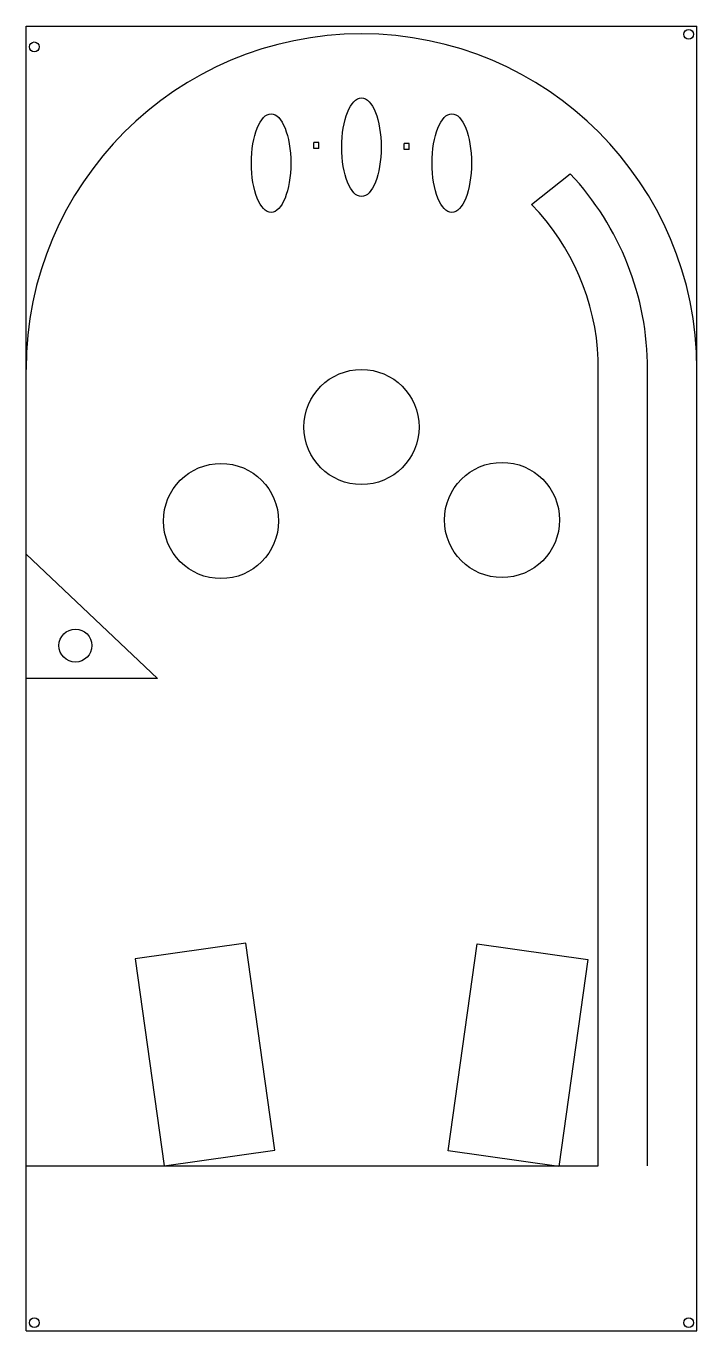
# Model space of a CAD drawing. Extents: x -204 to 204, y -397 to 397.
import ezdxf

# ---------------------------------------------------------------- set-up
doc = ezdxf.new("R2010")
doc.units = 0
doc.layers.add('MODELSKETCH_VISIBLE', color=7, linetype='CONTINUOUS')

msp = doc.modelspace()

# ---------------------------------------------------------------- linework, layer by layer
at = {"layer": 'MODELSKETCH_VISIBLE'}
for p, q in [((-204, -396.59), (-204, 396.59)), ((-204, 396.59), (204, 396.59)), ((204, -396.59), (204, 396.59)), ((-26, 325.85), (-29, 325.85)), ((-29, 322.25), (-29, 325.85)), ((-26, 322.25), (-26, 325.85)), ((28.96, 325.21), (25.96, 325.21)), ((25.96, 321.61), (25.96, 325.21)), ((28.96, 321.61), (28.96, 325.21)), ((-26, 322.25), (-29, 322.25)), ((28.96, 321.61), (25.96, 321.61)), ((103.49, 288.17), (127.01, 306.8)), ((144, -296.16), (144, 193.84)), ((174, -296.16), (174, 187.86)), ((-204, 75.5), (-124, 0)), ((-124, 0), (-204, 0)), ((-70.33, -160.94), (-137.67, -170.4)), ((-52.66, -286.7), (-70.33, -160.94)), ((52.66, -287.13), (70.33, -161.36)), ((70.33, -161.36), (137.67, -170.82)), ((-137.67, -170.4), (-120, -296.16)), ((137.67, -170.82), (120, -296.59)), ((-120, -296.16), (-52.66, -286.7)), ((120, -296.59), (52.66, -287.13)), ((-204, -296.16), (144, -296.16)), ((-204, -396.59), (204, -396.59))]:
    msp.add_line(p, q, dxfattribs=at)
for centre, radius in [((199, 391.59), 3), ((-199, 383.95), 3), ((0, 152.86), 35), ((-85.47, 95.72), 35), ((85.47, 96.36), 35), ((-174, 20), 10), ((-199, -391.59), 3), ((199, -391.59), 3)]:
    msp.add_circle(centre, radius, dxfattribs=at)
for radius, start, end in [(204, 0, 180), (174, 0, 43.12039), (144.12, 2.37586, 44.10584)]:
    msp.add_arc((0, 187.86), radius, start, end, dxfattribs=at)
for centre, major_axis in [((-0.02, 322.95), (0, 30)), ((-54.98, 313.29), (0, -30)), ((54.93, 313.3), (0, -30))]:
    msp.add_ellipse(centre, major_axis=major_axis, ratio=0.4, dxfattribs=at)

doc.saveas('drawing.dxf')
